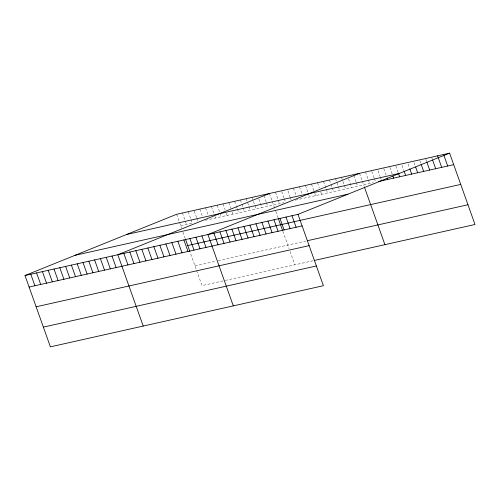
<?xml version="1.0" encoding="UTF-8"?>
<svg xmlns="http://www.w3.org/2000/svg" width="500" height="500" viewBox="0 0 500 500"><rect width="100%" height="100%" fill="white"/><g stroke="black" fill="none" stroke-linecap="round" stroke-linejoin="round"><path stroke-width="0.38" stroke-dasharray="2.5 1.88" d="M180.706 225.825L192.306 223.225L191.025 219.619M205.362 220.3L284.037 202.681M295.3 200.156L373.375 182.669M194.975 265.887L216 261.181M218.181 260.694L305.812 241.062M223.031 280.912L202 285.625L190.062 252.094M225.206 280.425L312.838 260.8M431.838 157.906L432.35 159.344M425.831 159.25L426.6 161.412M419.825 160.594L420.856 163.475M414.075 162.662L415.106 165.544M408.075 164.006L409.613 168.331M402.069 165.35L403.862 170.394M395.806 165.975L398.113 172.463M389.8 167.319L392.106 173.806M383.794 168.669L386.356 175.875M378.044 170.731L380.094 176.494M380.35 177.219L381.375 180.1M371.781 171.356L374.087 177.844M374.344 178.562L375.625 182.162M365.519 171.981L368.081 179.188M368.338 179.906L369.625 183.512M359.513 173.325L362.075 180.531M362.331 181.25L364.119 186.262M353.762 175.394L356.069 181.875M356.325 182.6L357.612 186.2M348.525 178.9L351.606 187.544M341.494 177.362L345.6 188.894M335.487 178.706L338.05 185.912M338.306 186.631L339.594 190.238M329.481 180.05L330.763 183.656M331.019 184.375L332.044 187.256M332.306 187.981L333.587 191.581M323.475 181.4L326.037 188.606M326.3 189.325L327.581 192.925M317.469 182.744L319.262 187.787M320.806 192.113L321.575 194.269M311.462 184.088L313.775 190.575M314.8 193.456L315.569 195.619M305.456 185.431L308.025 192.638M308.281 193.356L309.562 196.962M299.45 186.781L302.019 193.981M293.444 188.125L296.012 195.331M287.95 190.912L290.006 196.675M290.262 197.394L291.288 200.275M281.688 191.537L284 198.019M284.256 198.738L285.281 201.625M275.425 192.156L277.994 199.363M278.25 200.087L279.531 203.688M269.419 193.506L275.531 210.669M275.788 211.375L278.044 217.719M282.881 231.3L289.05 248.625M290.05 251.444L294.819 264.831M263.875 195.525L266.188 202.006M266.444 202.731L267.725 206.331M258.844 198.988L261.925 207.631M252.019 197.4L256.125 208.931M246.219 198.7L248.781 205.906M249.037 206.625L250.319 210.231M240.413 200L241.7 203.606M241.956 204.325L242.981 207.206M243.238 207.925L244.519 211.531M234.613 201.3L236.15 205.625M236.412 206.344L237.181 208.506M237.438 209.225L238.719 212.831M228.812 202.6L230.863 208.363M232.15 211.969L232.919 214.131M223.012 203.9L225.062 209.662M226.344 213.269L227.119 215.425M217.213 205.2L219.775 212.406M220.031 213.125L221.312 216.725M211.406 206.5L213.975 213.7M215 216.588L215.512 218.025M205.606 207.8L208.175 215M199.806 209.094L202.369 216.3M194.262 211.119L196.569 217.6M196.825 218.319L197.856 221.206M188.206 211.694L190.769 218.9M182.4 212.994L186.506 224.525M176.6 214.294L181.456 227.938M182.963 232.162L185.225 238.506"/><path stroke-width="0.75" d="M25 275.519L298 214.375L323.4 285.706L50.4 346.85L25 275.519L176.6 214.294L449.6 153.15L475 224.481L314.337 260.462M269.419 193.506L117.819 254.731L143.219 326.062M359.513 173.325L207.913 234.556L233.306 305.881M298 214.375L449.6 153.15M126.575 234.5L399.575 173.356M378.631 181.494L453.706 164.675M75.031 255.319L348.025 194.169M187.731 245.556L460.731 184.412M29.106 287.05L302.106 225.906M307.312 240.725L467.975 204.744M36.131 306.781L309.131 245.637M43.375 327.119L316.369 265.975M443.85 155.213L447.7 166.025M437.587 155.838L441.694 167.369M432.606 160.069L435.688 168.713M426.863 162.131L429.681 170.056M421.112 164.2L423.675 171.406M415.619 166.988L417.669 172.75M409.869 169.05L411.662 174.094M404.119 171.119L405.656 175.438M398.369 173.181L399.65 176.781M392.875 175.969L393.644 178.131M387.125 178.031L387.638 179.475M364.369 186.969L384.913 244.656M291.994 215.725L296.1 227.25M285.988 217.069L290.094 228.594M279.981 218.412L284.088 229.944M278.294 218.425L282.619 230.575M273.975 219.756L278.081 231.287M267.969 221.1L272.075 232.631M261.962 222.45L266.069 233.975M255.956 223.794L260.062 235.319M249.95 225.138L254.056 236.669M243.944 226.481L248.05 238.012M237.938 227.831L242.044 239.356M231.931 229.175L236.038 240.7M225.925 230.519L230.031 242.05M219.919 231.863L224.025 243.394M213.912 233.206L218.019 244.737M201.906 235.9L206.006 247.425M195.9 237.244L200 248.775M189.894 238.588L193.994 250.119M185.475 239.213L189.8 251.369M183.888 239.938L187.994 251.462M177.881 241.281L181.988 252.806M171.875 242.625L175.981 254.156M165.869 243.969L169.975 255.5M159.863 245.319L163.969 256.844M153.856 246.663L157.963 258.188M147.85 248.006L151.956 259.538M141.844 249.35L145.95 260.881M135.838 250.694L139.944 262.225M129.831 252.044L133.938 263.569M123.825 253.388L127.931 264.913M112.019 256.031L116.125 267.562M106.219 257.331L110.325 268.856M100.419 258.631L104.519 270.156M94.612 259.931L98.719 271.456M88.812 261.231L92.919 272.756M83.012 262.525L87.119 274.056M77.213 263.825L81.319 275.356M71.413 265.125L75.512 276.656M65.606 266.425L69.713 277.956M59.806 267.725L63.913 279.256M54.006 269.025L58.113 280.55M48.206 270.325L52.312 281.85M42.406 271.625L46.506 283.15M36.6 272.925L40.706 284.45M30.8 274.219L34.906 285.75"/></g></svg>
